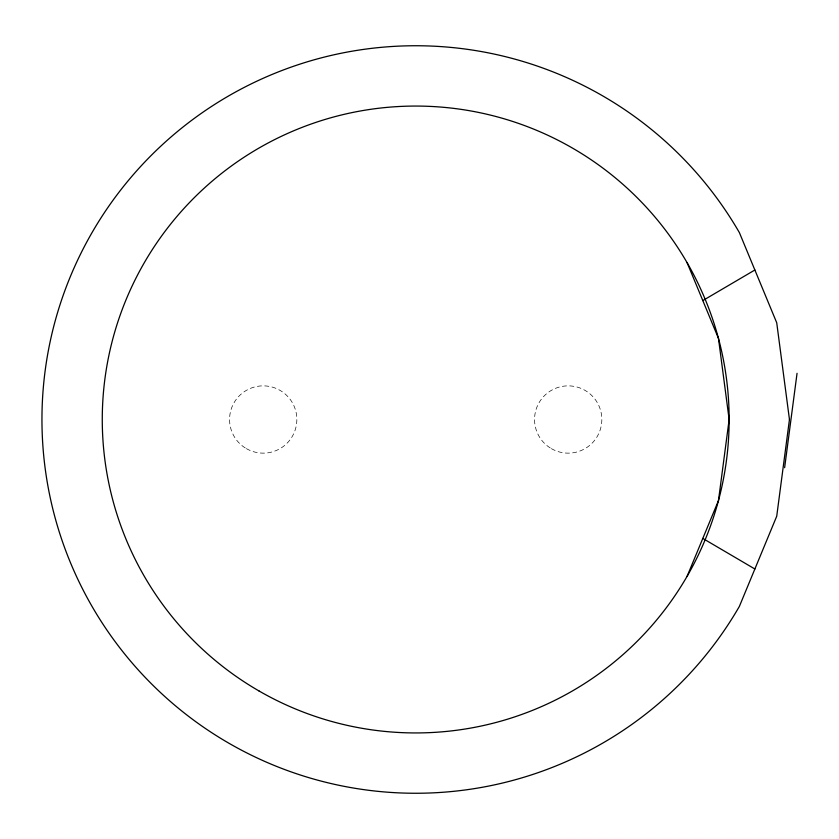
<?xml version="1.0" encoding="UTF-8"?>
<svg xmlns="http://www.w3.org/2000/svg" width="839" height="839" viewBox="0 0 839 839"><rect width="100%" height="100%" fill="white"/><g stroke="black" fill="none" stroke-linecap="round" stroke-linejoin="round"><path stroke-width="0.63" stroke-dasharray="4.2 3.15" d="M246.393 448.634A33.633 33.633 0 0 0 296.849 419.5A33.633 33.633 0 0 0 246.393 390.366A33.633 33.633 0 0 0 246.393 448.634M551.38 448.634A33.633 33.633 0 0 0 601.836 419.5A33.633 33.633 0 0 0 551.38 390.366A33.633 33.633 0 0 0 551.38 448.634"/><path stroke-width="1.26" d="M784.622 467.69L797.05 373.313M687.151 576.215L718.467 500.621L729.143 419.5L718.467 338.379L687.151 262.785M702.809 300.582L754.869 270.001M702.809 538.418L754.869 568.999M789.457 419.5L776.725 516.237L739.39 606.377A373.754 373.754 0 0 1 175.456 705.809A373.754 373.754 0 0 1 175.456 133.191A373.754 373.754 0 0 1 739.39 232.623L776.725 322.763L789.457 419.5M258.989 690.948A313.44 313.44 0 0 0 729.143 419.5A313.44 313.44 0 0 0 258.989 148.052A313.44 313.44 0 0 0 258.989 690.948"/></g></svg>
